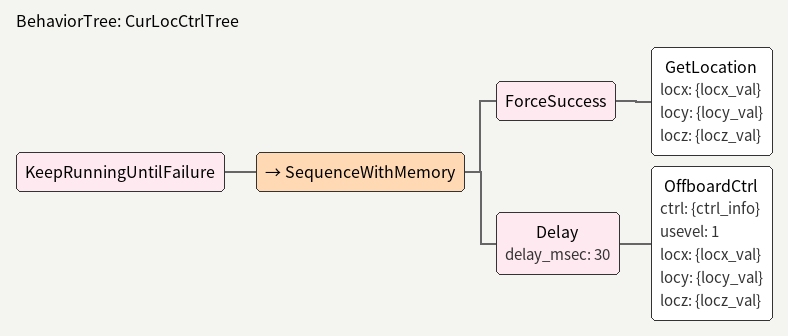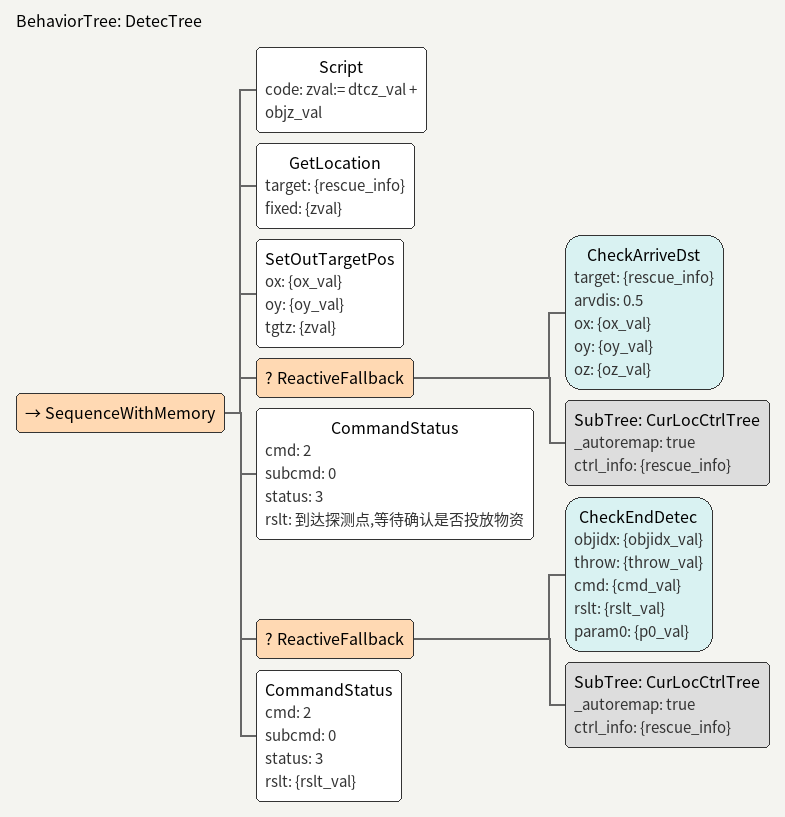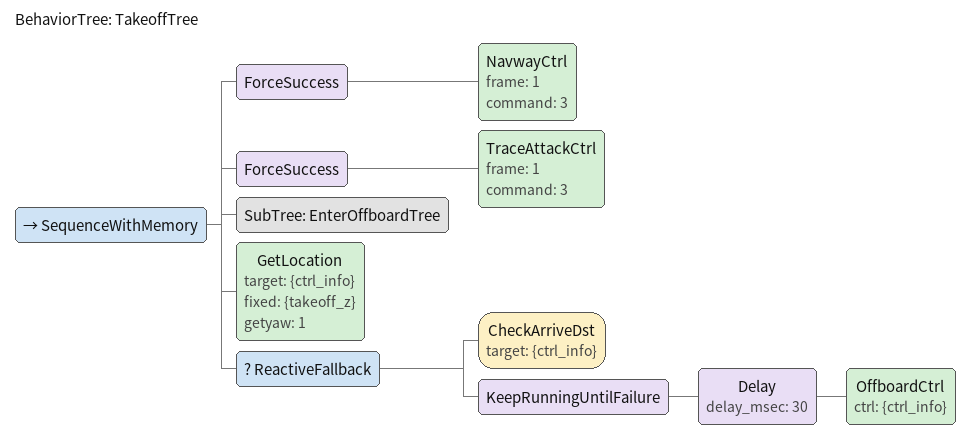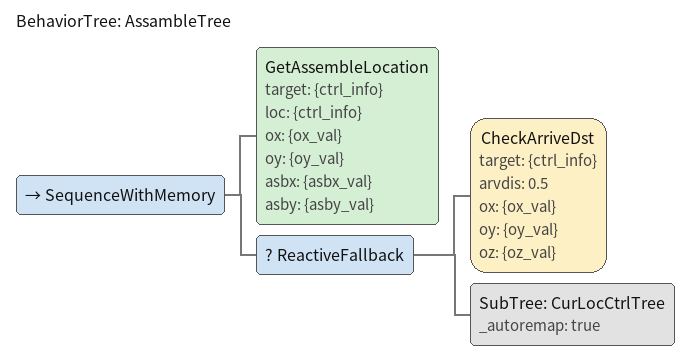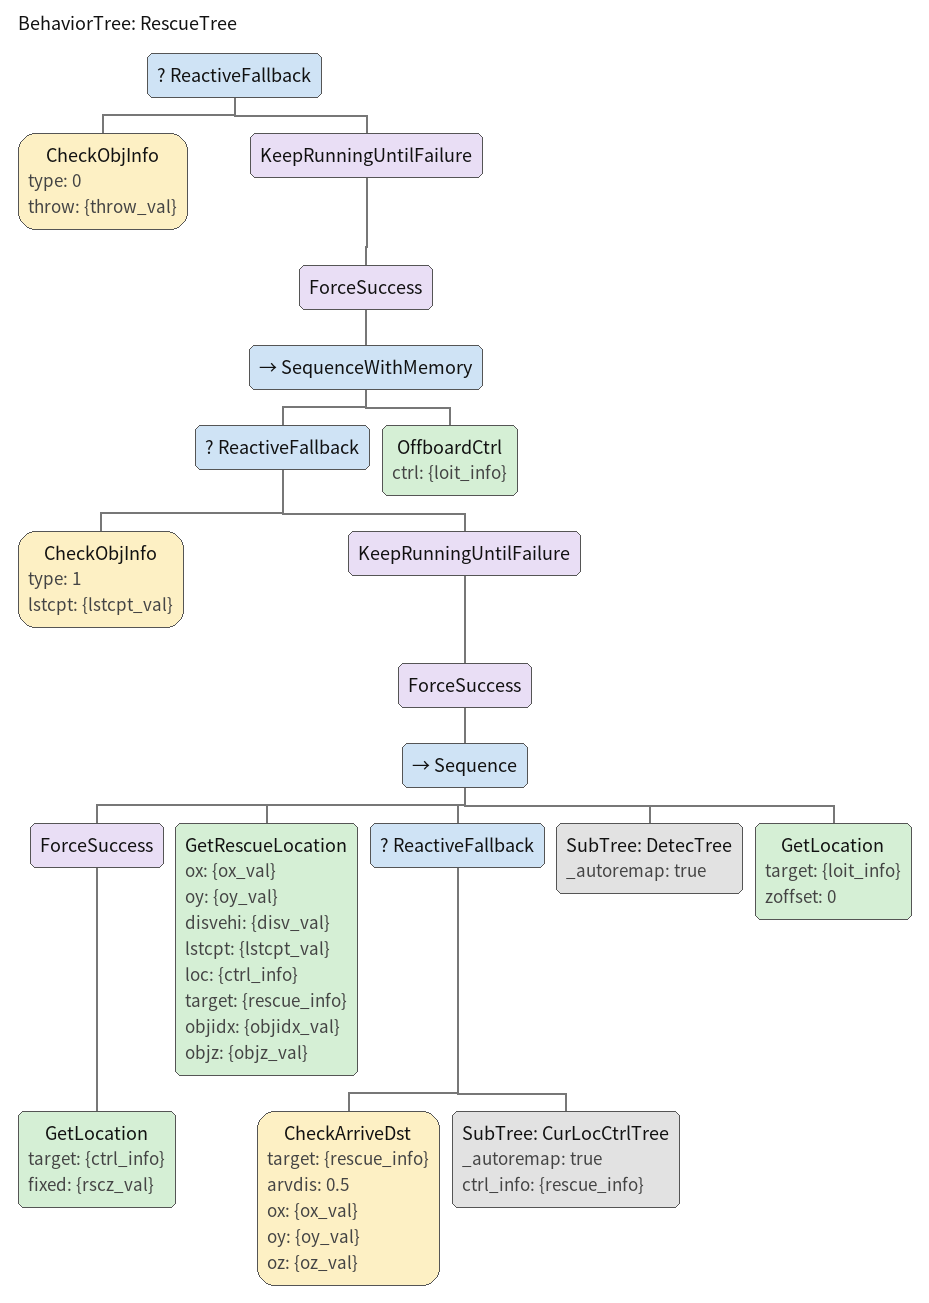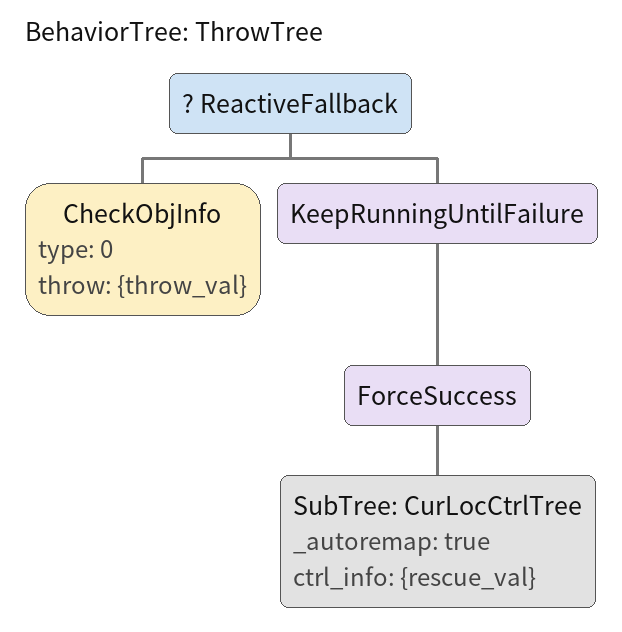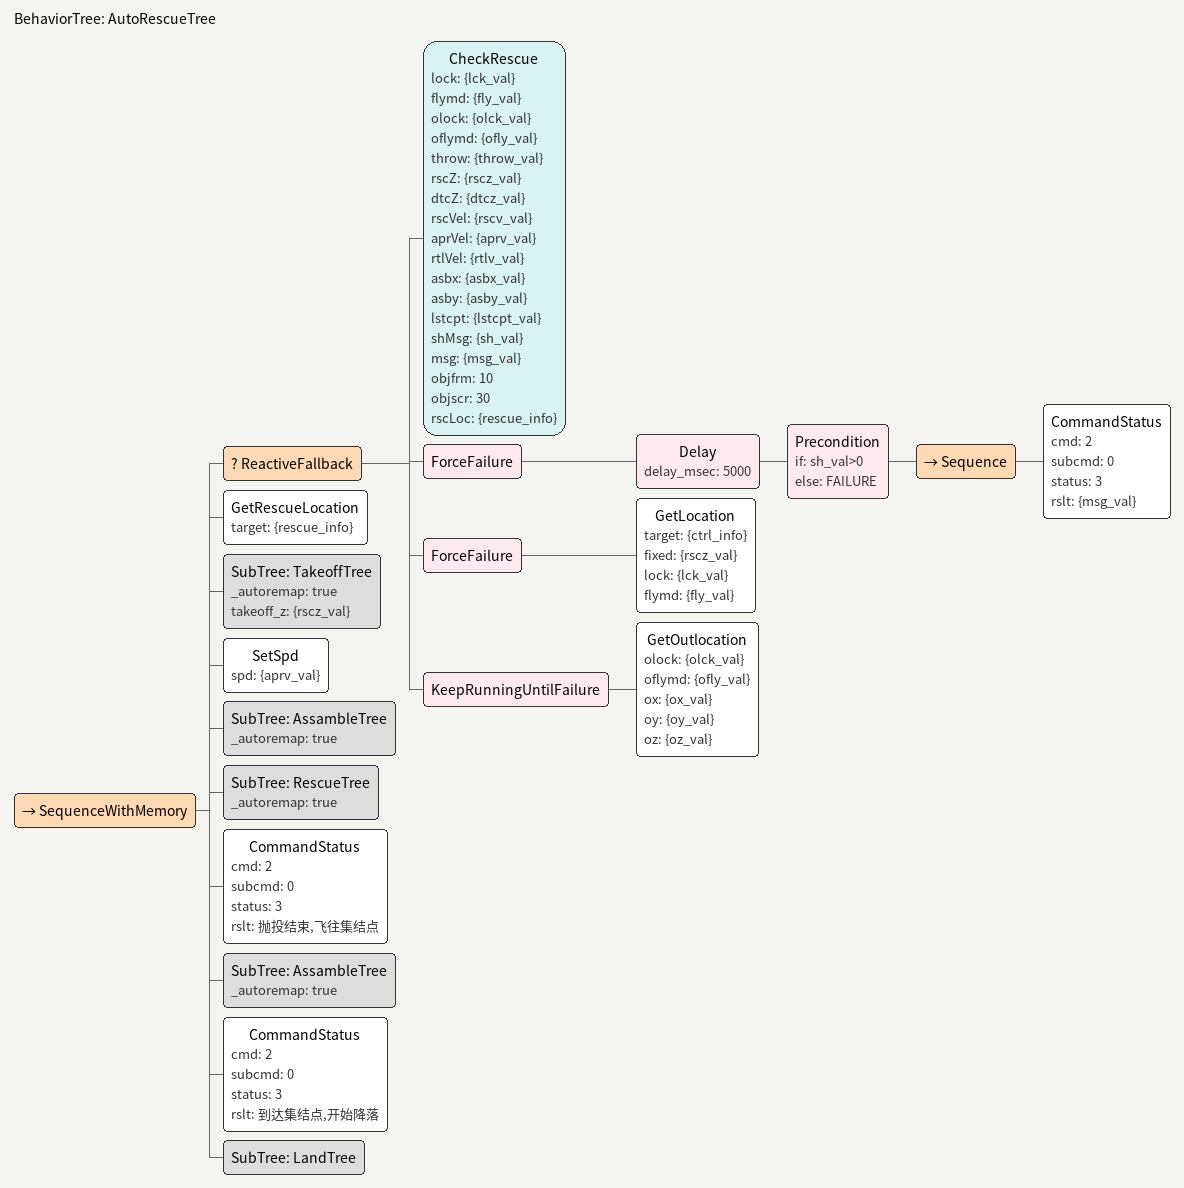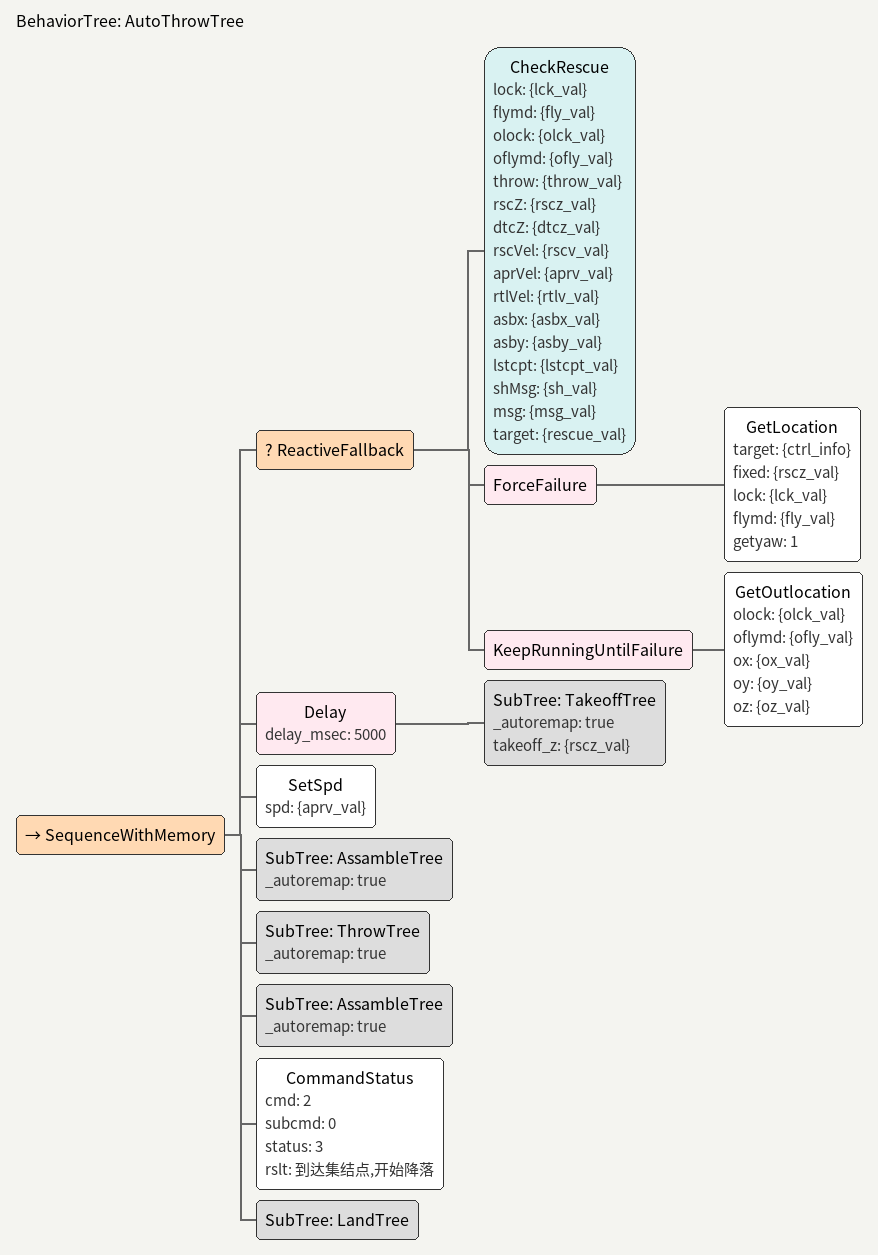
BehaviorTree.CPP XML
<root BTCPP_format="4">

    <BehaviorTree ID="CurLocCtrlTree">

        <KeepRunningUntilFailure>
            <SequenceWithMemory>
            <ForceSuccess>
	        <GetLocation locx="{locx_val}" locy="{locy_val}" locz="{locz_val}" />
            </ForceSuccess>
	    <Delay delay_msec="30">
		<OffboardCtrl ctrl="{ctrl_info}" usevel="1" locx="{locx_val}" locy="{locy_val}" locz="{locz_val}" />
	    </Delay>
	    </SequenceWithMemory>
        </KeepRunningUntilFailure>

    </BehaviorTree>

    <BehaviorTree ID="DetecTree">
    <SequenceWithMemory>
    	<Script code=" zval:= dtcz_val + objz_val "/>
    	<GetLocation target="{rescue_info}" fixed="{zval}"/>
    	<SetOutTargetPos ox="{ox_val}" oy="{oy_val}" tgtz="{zval}"/>
    	<ReactiveFallback>
    	    <CheckArriveDst target="{rescue_info}" arvdis="0.5" ox="{ox_val}" oy="{oy_val}" oz="{oz_val}"/>

	    <SubTree ID="CurLocCtrlTree" _autoremap="true" ctrl_info="{rescue_info}"/>
    	</ReactiveFallback>
    	<CommandStatus cmd="2" subcmd="0" status="3" rslt="到达探测点,等待确认是否投放物资"/>
    	<ReactiveFallback>
    	    <CheckEndDetec objidx="{objidx_val}" throw="{throw_val}" cmd="{cmd_val}" rslt="{rslt_val}" param0="{p0_val}"/>
	    <SubTree ID="CurLocCtrlTree" _autoremap="true" ctrl_info="{rescue_info}"/>
    	</ReactiveFallback>
    	<CommandStatus cmd="2" subcmd="0" status="3" rslt="{rslt_val}"/>

    </SequenceWithMemory>
    </BehaviorTree>

    <BehaviorTree ID="TakeoffTree">
    <SequenceWithMemory>
    	<ForceSuccess>
            <NavwayCtrl frame="1" command="3"/>
        </ForceSuccess>
        <ForceSuccess>
            <TraceAttackCtrl frame="1" command="3" />
        </ForceSuccess>
    	<SubTree ID="EnterOffboardTree" />
	<GetLocation target="{ctrl_info}" fixed="{takeoff_z}" getyaw="1"/>
	<ReactiveFallback>
	<CheckArriveDst target="{ctrl_info}"/>
	<KeepRunningUntilFailure>
		<Delay delay_msec="30">
			<OffboardCtrl ctrl="{ctrl_info}"/>
		</Delay>
	</KeepRunningUntilFailure>
	</ReactiveFallback>
    </SequenceWithMemory>
    </BehaviorTree>

    <BehaviorTree ID="AssambleTree">
    <SequenceWithMemory>
    	<GetAssembleLocation target="{ctrl_info}" loc="{ctrl_info}" ox="{ox_val}" oy="{oy_val}" asbx="{asbx_val}" asby="{asby_val}"/>
    	<ReactiveFallback>
    	    <CheckArriveDst target="{ctrl_info}" arvdis="0.5" ox="{ox_val}" oy="{oy_val}" oz="{oz_val}"/>

	    <SubTree ID="CurLocCtrlTree"  _autoremap="true" />

    	</ReactiveFallback>
    </SequenceWithMemory>
    </BehaviorTree>

    <BehaviorTree ID="RescueTree">
    <ReactiveFallback>
    	   <CheckObjInfo type="0" throw="{throw_val}"/>

    	    <KeepRunningUntilFailure>
    	        <ForceSuccess>
    	    	<SequenceWithMemory>

    	    	    <ReactiveFallback>
    	    	        <CheckObjInfo type="1" lstcpt="{lstcpt_val}"/>

    	    	    	<KeepRunningUntilFailure>
    	    	    	    <ForceSuccess>
    	    	    	    <Sequence>
    	    	    	    	<ForceSuccess>
    	    	    	    	    <GetLocation target="{ctrl_info}" fixed="{rscz_val}"/>
    	    	    	    	</ForceSuccess>
    	    	    	    	<GetRescueLocation ox="{ox_val}" oy="{oy_val}" disvehi="{disv_val}" lstcpt="{lstcpt_val}"
    	    	    	    	loc="{ctrl_info}" target="{rescue_info}" objidx="{objidx_val}" objz="{objz_val}"/>

    	    	    	    	<ReactiveFallback>
    	    	    	    	    <CheckArriveDst target="{rescue_info}" arvdis="0.5" ox="{ox_val}" oy="{oy_val}" oz="{oz_val}"/>

    	    	    	    	    <SubTree ID="CurLocCtrlTree" _autoremap="true" ctrl_info="{rescue_info}"/>
    	    	    	    	</ReactiveFallback>
    	    	    	    	<SubTree ID="DetecTree" _autoremap="true" />
    	    	    	    	<GetLocation target="{loit_info}" zoffset="0"/>
    	    	    	    </Sequence>
    	    	    	    </ForceSuccess>
    	    	    	</KeepRunningUntilFailure>
    	    	    </ReactiveFallback>
    	    	    <OffboardCtrl ctrl="{loit_info}"/>
    	    	</SequenceWithMemory>
    	    	</ForceSuccess>
    	    </KeepRunningUntilFailure>

    </ReactiveFallback>
    </BehaviorTree>

    <BehaviorTree ID="ThrowTree">
    <ReactiveFallback>
    	   <CheckObjInfo type="0" throw="{throw_val}"/>

    	    <KeepRunningUntilFailure>
    	        <ForceSuccess>

    	           <SubTree ID="CurLocCtrlTree" _autoremap="true" ctrl_info="{rescue_val}"/>

    	    	</ForceSuccess>
    	    </KeepRunningUntilFailure>

    </ReactiveFallback>
    </BehaviorTree>

    <BehaviorTree ID="AutoRescueTree">
    <SequenceWithMemory>
        <ReactiveFallback>
            <CheckRescue lock="{lck_val}" flymd="{fly_val}" olock="{olck_val}" oflymd="{ofly_val}" throw="{throw_val}" rscZ="{rscz_val}" dtcZ="{dtcz_val}"
            rscVel="{rscv_val}" aprVel="{aprv_val}" rtlVel="{rtlv_val}" asbx="{asbx_val}" asby="{asby_val}"
            lstcpt="{lstcpt_val}" shMsg="{sh_val}" msg="{msg_val}" objfrm="10" objscr="30" rscLoc="{rescue_info}"/>

            <ForceFailure>
                <Delay delay_msec="5000">
                    <Precondition if="sh_val>0" else="FAILURE">
                    <Sequence>

                    <CommandStatus  cmd="2" subcmd="0" status="3" rslt="{msg_val}"/>
                    </Sequence>
                    </Precondition>
                </Delay>
            </ForceFailure>

            <ForceFailure>
                <GetLocation target="{ctrl_info}" fixed="{rscz_val}" lock="{lck_val}" flymd="{fly_val}" />
            </ForceFailure>
            <KeepRunningUntilFailure>
                <GetOutlocation olock="{olck_val}" oflymd="{ofly_val}" ox="{ox_val}" oy="{oy_val}" oz="{oz_val}"/>
            </KeepRunningUntilFailure>
        </ReactiveFallback>
        <GetRescueLocation  target="{rescue_info}"/>

        <SubTree ID="TakeoffTree" _autoremap="true" takeoff_z="{rscz_val}" />

        <SetSpd spd="{aprv_val}" />
    	<SubTree ID="AssambleTree"  _autoremap="true" />

    	<SubTree ID="RescueTree"  _autoremap="true" />
    	<CommandStatus  cmd="2" subcmd="0" status="3" rslt="抛投结束,飞往集结点"/>
    	<SubTree ID="AssambleTree" _autoremap="true"/>
    	<CommandStatus  cmd="2" subcmd="0" status="3" rslt="到达集结点,开始降落"/>
    	<SubTree ID="LandTree" />

    </SequenceWithMemory>
    </BehaviorTree>

    <BehaviorTree ID="AutoThrowTree">
    <SequenceWithMemory>
        <ReactiveFallback>
            <CheckRescue lock="{lck_val}" flymd="{fly_val}" olock="{olck_val}" oflymd="{ofly_val}" throw="{throw_val}" rscZ="{rscz_val}" dtcZ="{dtcz_val}"
            rscVel="{rscv_val}" aprVel="{aprv_val}" rtlVel="{rtlv_val}" asbx="{asbx_val}" asby="{asby_val}"
            lstcpt="{lstcpt_val}" shMsg="{sh_val}" msg="{msg_val}" target="{rescue_val}"/>

            <ForceFailure>
                <GetLocation target="{ctrl_info}" fixed="{rscz_val}" lock="{lck_val}" flymd="{fly_val}" getyaw="1"/>
            </ForceFailure>
            <KeepRunningUntilFailure>
                <GetOutlocation olock="{olck_val}" oflymd="{ofly_val}" ox="{ox_val}" oy="{oy_val}" oz="{oz_val}"/>
            </KeepRunningUntilFailure>
        </ReactiveFallback>
        <Delay delay_msec="5000">
        <SubTree ID="TakeoffTree" _autoremap="true" takeoff_z="{rscz_val}" />
        </Delay>
        <SetSpd spd="{aprv_val}" />
    	<SubTree ID="AssambleTree"  _autoremap="true" />

    	<SubTree ID="ThrowTree"  _autoremap="true" />
    	<SubTree ID="AssambleTree" _autoremap="true"/>
    	<CommandStatus  cmd="2" subcmd="0" status="3" rslt="到达集结点,开始降落"/>
    	<SubTree ID="LandTree" />

    </SequenceWithMemory>
    </BehaviorTree>

</root>
